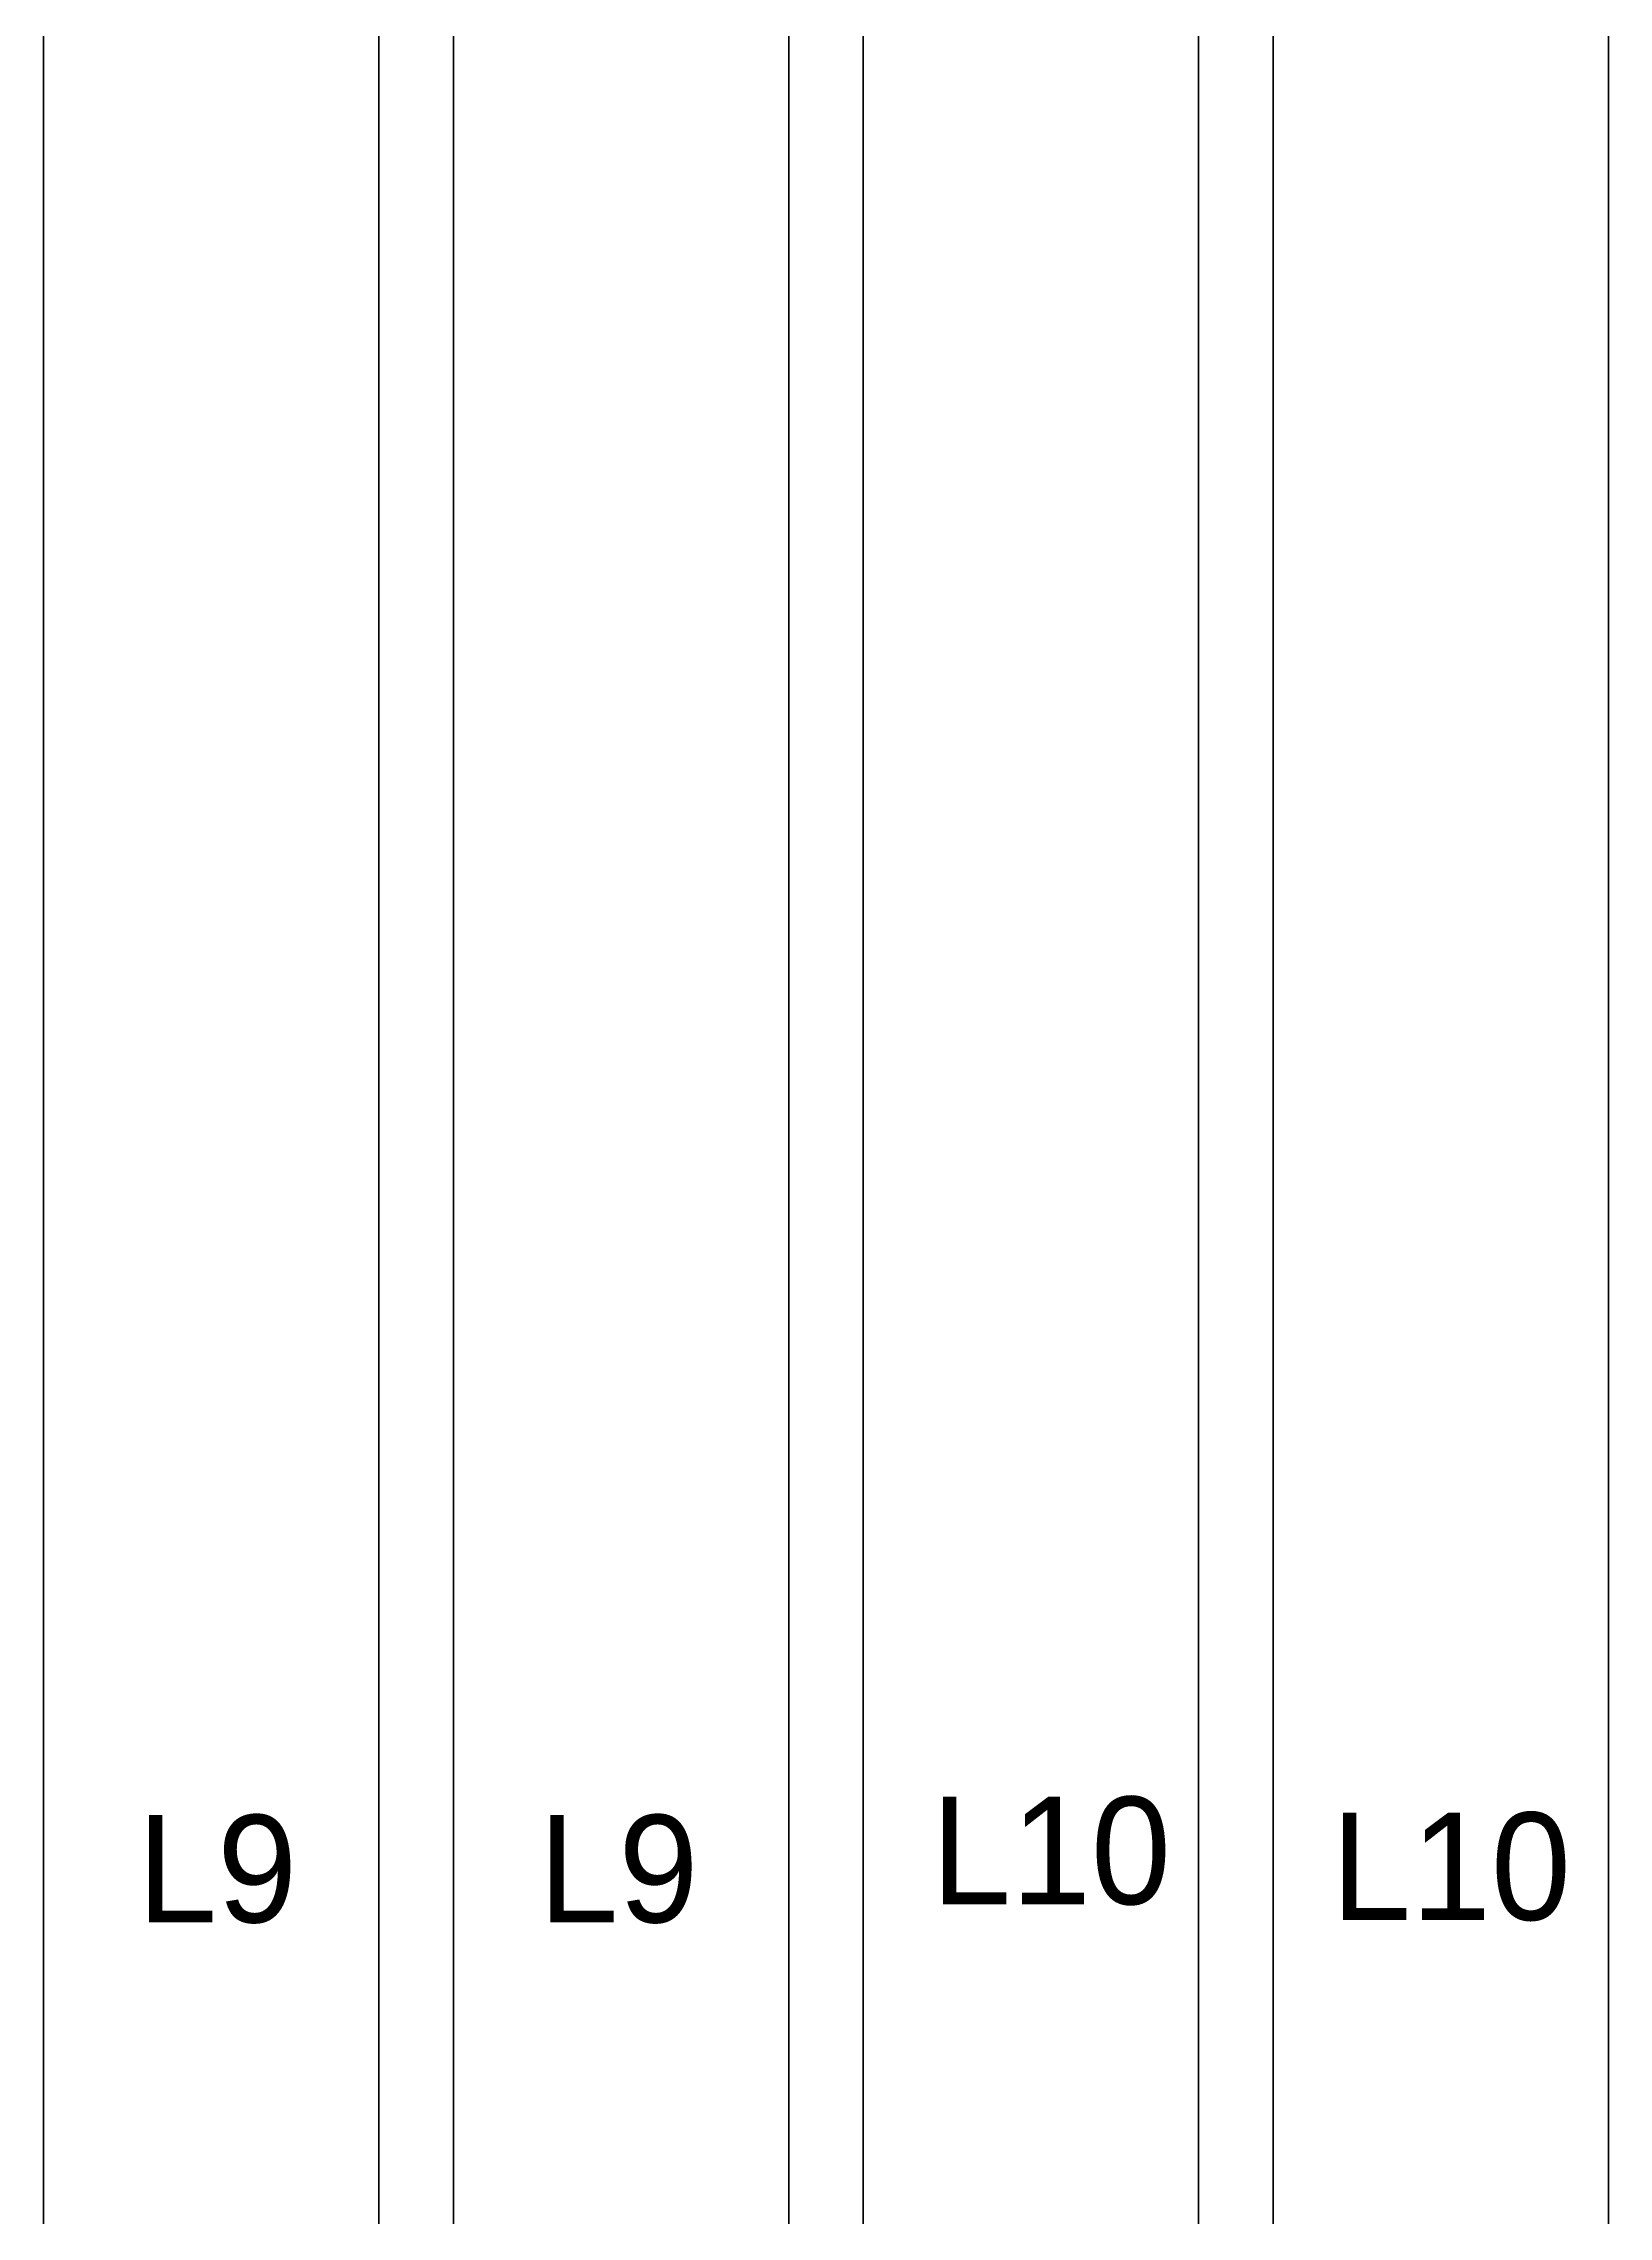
# Model space of a CAD drawing. Header units: millimetres. Extents: x 4 to 295, y -240 to -4.
# Drawn here: x 205.3 to 249, y -182.7 to -122.1 of the extents above; entities that cross this region are included whole.
import ezdxf

# ---------------------------------------------------------------- set-up
doc = ezdxf.new("R2010")
doc.units = ezdxf.units.MM
doc.header["$MEASUREMENT"] = 0
doc.layers.add('Layer 1', color=7, linetype='Continuous', lineweight=0)

msp = doc.modelspace()

# ---------------------------------------------------------------- linework, layer by layer
at = {"layer": 'Layer 1', "color": 18, "lineweight": 35, "true_color": 0x000000}
for points in [[(205.328, -228.915), (205.328, -9.015)], [(214.68, -9.015), (214.68, -228.915)], [(216.758, -228.915), (216.758, -9.015)], [(226.11, -9.015), (226.11, -228.915)], [(228.188, -219.612), (228.188, -9.015)], [(237.54, -9.015), (237.54, -219.612)], [(239.619, -219.612), (239.619, -9.015)], [(248.971, -9.015), (248.971, -219.612)]]:
    msp.add_lwpolyline(points, dxfattribs=at)

# ---------------------------------------------------------------- texts
at = {"layer": 'Layer 1', "char_height": 0.2, "attachment_point": 7}
for s, insert in [('\\C240;\\c2366701;\\FMyriad Pro|b0|i0|c1;\\H2.997200;\\W1.000000;L9', (207.944, -174.521)), ('\\C240;\\c2366701;\\FMyriad Pro|b0|i0|c1;\\H2.997200;\\W1.000000;L9', (219.133, -174.521)), ('\\C240;\\c2366701;\\FMyriad Pro|b0|i0|c1;\\H2.997200;\\W1.000000;L10', (230.081, -174.014)), ('\\C240;\\c2366701;\\FMyriad Pro|b0|i0|c1;\\H2.997200;\\W1.000000;L10', (241.235, -174.454))]:
    msp.add_mtext(s, dxfattribs=dict(at, insert=insert))

doc.saveas('drawing.dxf')
